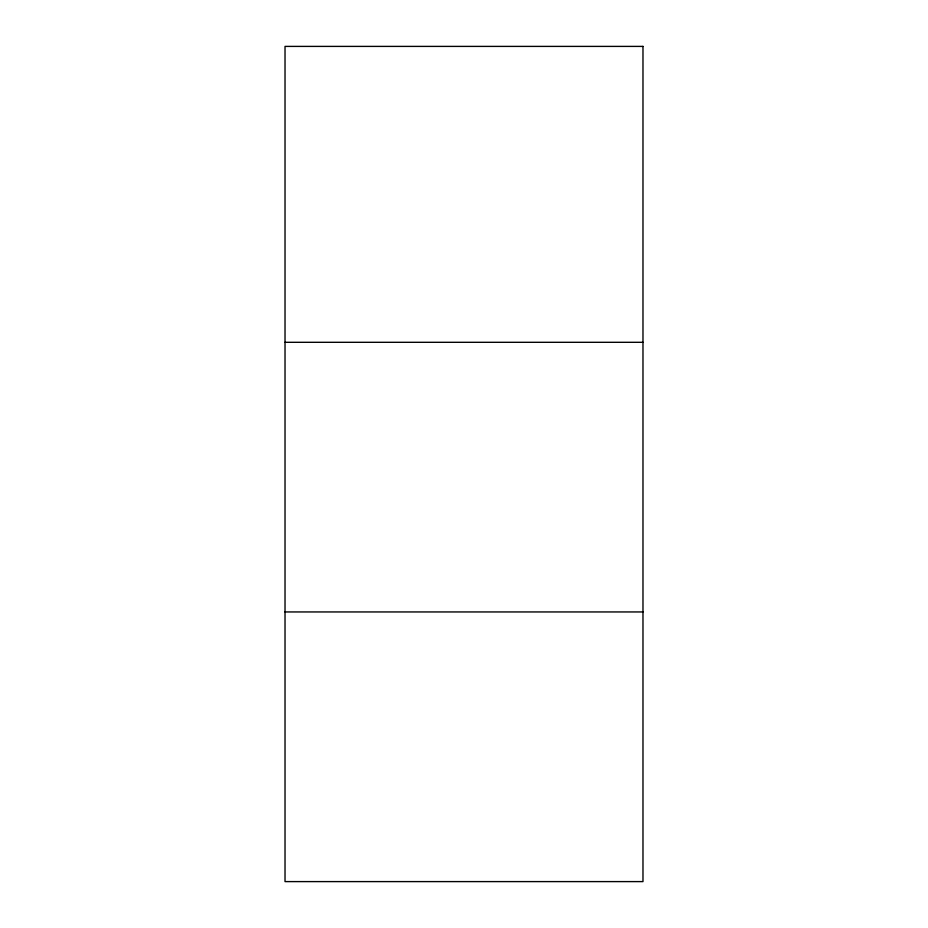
<?xml version="1.0" encoding="UTF-8"?>
<svg xmlns="http://www.w3.org/2000/svg" width="928" height="928" viewBox="0 0 928 928"><rect width="100%" height="100%" fill="white"/><g stroke="black" fill="none" stroke-linecap="round" stroke-linejoin="round"><path stroke-width="1.39" d="M285.024 342.304L642.976 342.304M285.024 611.946L642.976 611.946M642.976 46.4L285.024 46.4L285.024 881.6L642.976 881.6L642.976 46.4"/></g></svg>
